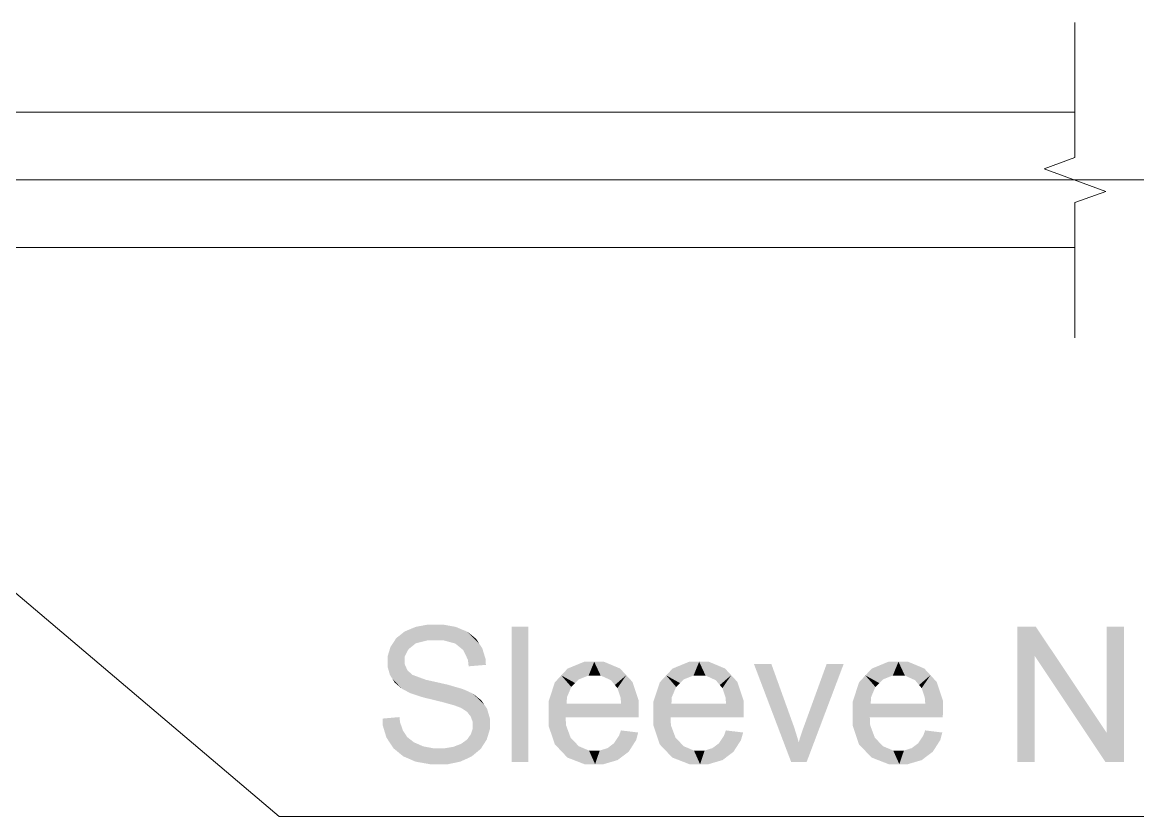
# Model space of a CAD drawing. Header units: millimetres. Extents: x 2 to 579, y 1 to 405.
# Drawn here: x 267.02 to 278.16, y 77.09 to 85.02 of the extents above; entities that cross this region are included whole.
import ezdxf

# ---------------------------------------------------------------- set-up
doc = ezdxf.new("R2010")
doc.units = ezdxf.units.MM
doc.linetypes.add('XKITLINE00', pattern=[0])
doc.layers.add('LinkedObject', color=7, linetype='Continuous', lineweight=0)

# ---------------------------------------------------------------- blocks, each defined once
blk = doc.blocks.new('*A4')
at = {"layer": 'LinkedObject'}
for points in [[(270.949, 78.983), (271.067, 78.848), (270.893, 78.96)], [(271.073, 79.006), (271.067, 78.848), (270.949, 78.983)], [(271.141, 79.006), (271.067, 78.848), (271.073, 79.006)], [(271.067, 78.848), (271.141, 79.006), (271.148, 78.848)], [(271.141, 79.006), (271.225, 78.848), (271.148, 78.848)], [(271.348, 78.982), (271.141, 79.006), (271.216, 79.006)], [(271.405, 78.958), (271.141, 79.006), (271.348, 78.982)], [(271.343, 78.816), (271.141, 79.006), (271.405, 78.958)], [(271.225, 78.848), (271.141, 79.006), (271.343, 78.816)], [(272.073, 78.983), (271.907, 77.633), (271.907, 78.983)], [(272.073, 77.633), (271.907, 77.633), (272.073, 78.983)], [(276.957, 78.983), (277.129, 78.693), (276.957, 77.633)], [(277.129, 78.693), (276.957, 78.983), (277.141, 78.983)], [(277.129, 78.693), (277.141, 78.983), (277.836, 77.633)], [(277.836, 77.633), (277.141, 78.983), (277.848, 77.924)], [(278.02, 78.983), (277.848, 77.924), (277.848, 78.983)], [(278.02, 77.633), (277.848, 77.924), (278.02, 78.983)], [(270.753, 78.87), (270.912, 78.789), (270.724, 78.825)], [(270.838, 78.937), (270.912, 78.789), (270.753, 78.87)], [(270.949, 78.819), (270.838, 78.937), (270.893, 78.96)], [(270.912, 78.789), (270.838, 78.937), (270.949, 78.819)], [(270.893, 78.96), (271.067, 78.848), (270.949, 78.819)], [(271.405, 78.958), (271.383, 78.783), (271.343, 78.816)], [(271.463, 78.934), (271.383, 78.783), (271.405, 78.958)], [(271.383, 78.783), (271.463, 78.934), (271.423, 78.75)], [(271.423, 78.75), (271.463, 78.934), (271.581, 78.816)], [(271.581, 78.816), (271.463, 78.934), (271.551, 78.863)], [(270.724, 78.825), (270.666, 78.634), (270.695, 78.781)], [(270.875, 78.759), (270.666, 78.634), (270.724, 78.825)], [(270.695, 78.781), (270.666, 78.634), (270.666, 78.685)], [(270.838, 78.688), (270.666, 78.634), (270.875, 78.759)], [(270.724, 78.825), (270.912, 78.789), (270.875, 78.759)], [(271.581, 78.816), (271.469, 78.653), (271.423, 78.75)], [(271.612, 78.769), (271.469, 78.653), (271.581, 78.816)], [(271.645, 78.662), (271.469, 78.653), (271.612, 78.769)], [(270.666, 78.634), (270.838, 78.688), (270.838, 78.646)], [(270.838, 78.609), (270.666, 78.634), (270.838, 78.646)], [(271.648, 78.603), (271.469, 78.653), (271.645, 78.662)], [(271.469, 78.653), (271.648, 78.603), (271.476, 78.589)], [(276.957, 77.633), (277.129, 78.693), (277.129, 77.633)], [(270.666, 78.634), (270.838, 78.609), (270.666, 78.587)], [(270.666, 78.587), (270.838, 78.609), (270.69, 78.503)], [(270.69, 78.503), (270.838, 78.609), (270.713, 78.466)], [(270.713, 78.466), (270.838, 78.609), (270.864, 78.55)], [(270.864, 78.55), (270.809, 78.365), (270.713, 78.466)], [(270.89, 78.526), (270.809, 78.365), (270.864, 78.55)], [(272.629, 78.634), (272.401, 78.498), (272.464, 78.566)], [(272.73, 78.634), (272.401, 78.498), (272.629, 78.634)], [(272.674, 78.497), (272.401, 78.498), (272.73, 78.634)], [(272.674, 78.497), (272.73, 78.634), (272.731, 78.497)], [(272.73, 78.634), (272.794, 78.497), (272.731, 78.497)], [(272.988, 78.567), (272.73, 78.634), (272.828, 78.634)], [(273.05, 78.5), (272.73, 78.634), (272.988, 78.567)], [(272.897, 78.45), (272.73, 78.634), (273.05, 78.5)], [(272.794, 78.497), (272.73, 78.634), (272.897, 78.45)], [(273.677, 78.634), (273.449, 78.498), (273.512, 78.566)], [(273.778, 78.634), (273.449, 78.498), (273.677, 78.634)], [(273.722, 78.497), (273.449, 78.498), (273.778, 78.634)], [(273.722, 78.497), (273.778, 78.634), (273.779, 78.497)], [(273.778, 78.634), (273.842, 78.497), (273.779, 78.497)], [(274.036, 78.567), (273.778, 78.634), (273.876, 78.634)], [(274.098, 78.5), (273.778, 78.634), (274.036, 78.567)], [(273.944, 78.45), (273.778, 78.634), (274.098, 78.5)], [(273.842, 78.497), (273.778, 78.634), (273.944, 78.45)], [(274.499, 78.612), (274.697, 77.633), (274.325, 78.612)], [(274.71, 78.026), (274.697, 77.633), (274.499, 78.612)], [(275.221, 78.612), (274.834, 78.015), (275.051, 78.612)], [(274.851, 77.633), (274.834, 78.015), (275.221, 78.612)], [(275.667, 78.634), (275.438, 78.498), (275.502, 78.566)], [(275.768, 78.634), (275.438, 78.498), (275.667, 78.634)], [(275.712, 78.497), (275.438, 78.498), (275.768, 78.634)], [(275.712, 78.497), (275.768, 78.634), (275.769, 78.497)], [(275.768, 78.634), (275.832, 78.497), (275.769, 78.497)], [(276.026, 78.567), (275.768, 78.634), (275.866, 78.634)], [(276.088, 78.5), (275.768, 78.634), (276.026, 78.567)], [(275.934, 78.45), (275.768, 78.634), (276.088, 78.5)], [(275.832, 78.497), (275.768, 78.634), (275.934, 78.45)], [(270.713, 78.466), (270.809, 78.365), (270.737, 78.428)], [(270.809, 78.365), (270.89, 78.526), (270.857, 78.34)], [(270.857, 78.34), (270.89, 78.526), (270.916, 78.503)], [(270.857, 78.34), (270.916, 78.503), (270.894, 78.32)], [(270.894, 78.32), (270.916, 78.503), (271.024, 78.278)], [(271.024, 78.278), (270.916, 78.503), (271.05, 78.454)], [(271.024, 78.278), (271.05, 78.454), (271.117, 78.256)], [(271.117, 78.256), (271.05, 78.454), (271.159, 78.43)], [(271.117, 78.256), (271.159, 78.43), (271.21, 78.233)], [(271.21, 78.233), (271.159, 78.43), (271.268, 78.405)], [(272.401, 78.498), (272.274, 78.238), (272.337, 78.429)], [(272.501, 78.383), (272.274, 78.238), (272.401, 78.498)], [(272.401, 78.498), (272.54, 78.421), (272.501, 78.383)], [(272.54, 78.421), (272.401, 78.498), (272.578, 78.459)], [(272.578, 78.459), (272.401, 78.498), (272.674, 78.497)], [(272.897, 78.45), (273.05, 78.5), (272.936, 78.402)], [(273.05, 78.5), (272.962, 78.371), (272.936, 78.402)], [(272.962, 78.371), (273.05, 78.5), (272.993, 78.278)], [(272.993, 78.278), (273.05, 78.5), (273.174, 78.246)], [(273.174, 78.246), (273.05, 78.5), (273.112, 78.433)], [(273.449, 78.498), (273.322, 78.238), (273.385, 78.429)], [(273.548, 78.383), (273.322, 78.238), (273.449, 78.498)], [(273.449, 78.498), (273.587, 78.421), (273.548, 78.383)], [(273.587, 78.421), (273.449, 78.498), (273.626, 78.459)], [(273.626, 78.459), (273.449, 78.498), (273.722, 78.497)], [(273.944, 78.45), (274.098, 78.5), (273.984, 78.402)], [(274.098, 78.5), (274.01, 78.371), (273.984, 78.402)], [(274.01, 78.371), (274.098, 78.5), (274.041, 78.278)], [(274.041, 78.278), (274.098, 78.5), (274.222, 78.246)], [(274.222, 78.246), (274.098, 78.5), (274.16, 78.433)], [(275.438, 78.498), (275.312, 78.238), (275.375, 78.429)], [(275.538, 78.383), (275.312, 78.238), (275.438, 78.498)], [(275.438, 78.498), (275.577, 78.421), (275.538, 78.383)], [(275.577, 78.421), (275.438, 78.498), (275.616, 78.459)], [(275.616, 78.459), (275.438, 78.498), (275.712, 78.497)], [(275.934, 78.45), (276.088, 78.5), (275.974, 78.402)], [(276.088, 78.5), (276, 78.371), (275.974, 78.402)], [(276, 78.371), (276.088, 78.5), (276.031, 78.278)], [(276.031, 78.278), (276.088, 78.5), (276.212, 78.246)], [(276.212, 78.246), (276.088, 78.5), (276.15, 78.433)], [(271.21, 78.233), (271.268, 78.405), (271.33, 78.2)], [(271.33, 78.2), (271.268, 78.405), (271.357, 78.19)], [(271.357, 78.19), (271.268, 78.405), (271.4, 78.174)], [(271.417, 78.362), (271.4, 78.174), (271.268, 78.405)], [(271.458, 78.344), (271.4, 78.174), (271.417, 78.362)], [(271.4, 78.174), (271.458, 78.344), (271.461, 78.134)], [(271.461, 78.134), (271.458, 78.344), (271.517, 78.317)], [(271.461, 78.134), (271.517, 78.317), (271.479, 78.11)], [(271.479, 78.11), (271.517, 78.317), (271.498, 78.086)], [(271.517, 78.317), (271.632, 78.206), (271.498, 78.086)], [(271.632, 78.206), (271.517, 78.317), (271.604, 78.248)], [(272.458, 78.281), (272.274, 78.238), (272.501, 78.383)], [(273.505, 78.281), (273.322, 78.238), (273.548, 78.383)], [(275.495, 78.281), (275.312, 78.238), (275.538, 78.383)], [(271.498, 78.086), (271.632, 78.206), (271.517, 78.031)], [(271.517, 78.031), (271.632, 78.206), (271.66, 78.165)], [(272.274, 78.238), (272.458, 78.281), (272.454, 78.217)], [(272.454, 78.217), (272.274, 78.115), (272.274, 78.238)], [(272.454, 78.217), (273.174, 78.124), (272.274, 78.115)], [(272.999, 78.217), (273.174, 78.124), (272.454, 78.217)], [(272.993, 78.278), (273.174, 78.246), (272.999, 78.217)], [(273.174, 78.124), (272.999, 78.217), (273.174, 78.246)], [(273.322, 78.238), (273.505, 78.281), (273.501, 78.217)], [(273.501, 78.217), (273.322, 78.115), (273.322, 78.238)], [(273.501, 78.217), (274.222, 78.124), (273.322, 78.115)], [(274.047, 78.217), (274.222, 78.124), (273.501, 78.217)], [(274.041, 78.278), (274.222, 78.246), (274.047, 78.217)], [(274.222, 78.124), (274.047, 78.217), (274.222, 78.246)], [(275.312, 78.238), (275.495, 78.281), (275.491, 78.217)], [(275.491, 78.217), (275.312, 78.115), (275.312, 78.238)], [(275.491, 78.217), (276.212, 78.124), (275.312, 78.115)], [(276.036, 78.217), (276.212, 78.124), (275.491, 78.217)], [(276.031, 78.278), (276.212, 78.246), (276.036, 78.217)], [(276.212, 78.124), (276.036, 78.217), (276.212, 78.246)], [(271.517, 78.031), (271.66, 78.165), (271.517, 77.999)], [(271.517, 77.999), (271.66, 78.165), (271.517, 77.968)], [(271.66, 78.165), (271.688, 78.014), (271.517, 77.968)], [(271.688, 78.014), (271.66, 78.165), (271.688, 78.069)], [(273.174, 78.117), (272.274, 78.115), (273.174, 78.124)], [(273.174, 78.095), (272.274, 78.115), (273.174, 78.117)], [(272.274, 78.115), (272.4, 77.744), (272.274, 77.995)], [(272.449, 78), (272.4, 77.744), (272.274, 78.115)], [(272.449, 78), (272.274, 78.115), (272.444, 78.08)], [(273.174, 78.08), (272.274, 78.115), (273.174, 78.095)], [(272.444, 78.08), (272.274, 78.115), (273.174, 78.08)], [(274.222, 78.117), (273.322, 78.115), (274.222, 78.124)], [(274.222, 78.095), (273.322, 78.115), (274.222, 78.117)], [(273.322, 78.115), (273.447, 77.744), (273.322, 77.995)], [(273.496, 78), (273.447, 77.744), (273.322, 78.115)], [(273.496, 78), (273.322, 78.115), (273.492, 78.08)], [(274.221, 78.08), (273.322, 78.115), (274.222, 78.095)], [(273.492, 78.08), (273.322, 78.115), (274.221, 78.08)], [(276.212, 78.117), (275.312, 78.115), (276.212, 78.124)], [(276.211, 78.095), (275.312, 78.115), (276.212, 78.117)], [(275.312, 78.115), (275.437, 77.744), (275.312, 77.995)], [(275.486, 78), (275.437, 77.744), (275.312, 78.115)], [(275.486, 78), (275.312, 78.115), (275.482, 78.08)], [(276.211, 78.08), (275.312, 78.115), (276.211, 78.095)], [(275.482, 78.08), (275.312, 78.115), (276.211, 78.08)], [(270.791, 78.031), (270.616, 78.067), (270.785, 78.082)], [(270.616, 78.067), (270.69, 77.824), (270.618, 77.999)], [(270.791, 78.031), (270.69, 77.824), (270.616, 78.067)], [(270.618, 77.999), (270.69, 77.824), (270.655, 77.878)], [(270.819, 77.948), (270.69, 77.824), (270.791, 78.031)], [(271.498, 77.91), (271.688, 78.014), (271.657, 77.859)], [(271.517, 77.968), (271.688, 78.014), (271.498, 77.91)], [(271.657, 77.859), (271.688, 78.014), (271.688, 77.961)], [(272.274, 77.995), (272.4, 77.744), (272.337, 77.81)], [(272.494, 77.877), (272.4, 77.744), (272.449, 78)], [(273.322, 77.995), (273.447, 77.744), (273.384, 77.81)], [(273.542, 77.877), (273.447, 77.744), (273.496, 78)], [(274.727, 77.979), (274.697, 77.633), (274.71, 78.026)], [(274.758, 77.88), (274.697, 77.633), (274.727, 77.979)], [(274.834, 78.015), (274.851, 77.633), (274.814, 77.961)], [(275.312, 77.995), (275.437, 77.744), (275.374, 77.81)], [(275.532, 77.877), (275.437, 77.744), (275.486, 78)], [(270.69, 77.824), (270.819, 77.948), (270.725, 77.771)], [(270.725, 77.771), (270.819, 77.948), (270.822, 77.691)], [(270.841, 77.915), (270.822, 77.691), (270.819, 77.948)], [(270.862, 77.883), (270.822, 77.691), (270.841, 77.915)], [(270.862, 77.883), (270.884, 77.664), (270.822, 77.691)], [(270.93, 77.83), (270.884, 77.664), (270.862, 77.883)], [(271.479, 77.884), (271.657, 77.859), (271.46, 77.857)], [(271.627, 77.811), (271.46, 77.857), (271.657, 77.859)], [(271.498, 77.91), (271.657, 77.859), (271.479, 77.884)], [(272.4, 77.744), (272.494, 77.877), (272.462, 77.678)], [(272.535, 77.834), (272.462, 77.678), (272.494, 77.877)], [(272.927, 77.82), (273.169, 77.928), (273.074, 77.736)], [(272.978, 77.897), (273.169, 77.928), (272.927, 77.82)], [(273.169, 77.928), (272.978, 77.897), (272.997, 77.949)], [(273.074, 77.736), (273.169, 77.928), (273.149, 77.853)], [(273.447, 77.744), (273.542, 77.877), (273.51, 77.678)], [(273.583, 77.834), (273.51, 77.678), (273.542, 77.877)], [(273.975, 77.82), (274.217, 77.928), (274.121, 77.736)], [(274.026, 77.897), (274.217, 77.928), (273.975, 77.82)], [(274.217, 77.928), (274.026, 77.897), (274.045, 77.949)], [(274.121, 77.736), (274.217, 77.928), (274.196, 77.853)], [(274.772, 77.829), (274.697, 77.633), (274.758, 77.88)], [(274.783, 77.868), (274.851, 77.633), (274.772, 77.829)], [(274.814, 77.961), (274.851, 77.633), (274.783, 77.868)], [(275.437, 77.744), (275.532, 77.877), (275.5, 77.678)], [(275.573, 77.834), (275.5, 77.678), (275.532, 77.877)], [(275.965, 77.82), (276.206, 77.928), (276.111, 77.736)], [(276.016, 77.897), (276.206, 77.928), (275.965, 77.82)], [(276.206, 77.928), (276.016, 77.897), (276.035, 77.949)], [(276.111, 77.736), (276.206, 77.928), (276.186, 77.853)], [(277.848, 77.924), (278.02, 77.633), (277.836, 77.633)], [(270.884, 77.664), (270.93, 77.83), (270.946, 77.637)], [(270.976, 77.81), (270.946, 77.637), (270.93, 77.83)], [(271.022, 77.79), (270.946, 77.637), (270.976, 77.81)], [(271.022, 77.79), (271.099, 77.61), (270.946, 77.637)], [(271.125, 77.77), (271.099, 77.61), (271.022, 77.79)], [(271.125, 77.77), (271.19, 77.61), (271.099, 77.61)], [(271.182, 77.77), (271.19, 77.61), (271.125, 77.77)], [(271.182, 77.77), (271.262, 77.61), (271.19, 77.61)], [(271.233, 77.77), (271.262, 77.61), (271.182, 77.77)], [(271.323, 77.785), (271.45, 77.663), (271.233, 77.77)], [(271.233, 77.77), (271.45, 77.663), (271.262, 77.61)], [(271.362, 77.8), (271.596, 77.764), (271.323, 77.785)], [(271.507, 77.69), (271.323, 77.785), (271.596, 77.764)], [(271.45, 77.663), (271.323, 77.785), (271.507, 77.69)], [(271.401, 77.815), (271.596, 77.764), (271.362, 77.8)], [(271.46, 77.857), (271.627, 77.811), (271.401, 77.815)], [(271.401, 77.815), (271.627, 77.811), (271.596, 77.764)], [(272.576, 77.791), (272.462, 77.678), (272.535, 77.834)], [(272.576, 77.791), (272.739, 77.612), (272.462, 77.678)], [(272.678, 77.748), (272.739, 77.612), (272.576, 77.791)], [(272.739, 77.748), (272.739, 77.612), (272.678, 77.748)], [(272.785, 77.748), (273.019, 77.695), (272.739, 77.612)], [(272.785, 77.748), (272.739, 77.612), (272.739, 77.748)], [(272.863, 77.772), (273.019, 77.695), (272.785, 77.748)], [(272.895, 77.796), (273.074, 77.736), (272.863, 77.772)], [(273.019, 77.695), (272.863, 77.772), (273.074, 77.736)], [(272.927, 77.82), (273.074, 77.736), (272.895, 77.796)], [(273.624, 77.791), (273.51, 77.678), (273.583, 77.834)], [(273.624, 77.791), (273.787, 77.612), (273.51, 77.678)], [(273.726, 77.748), (273.787, 77.612), (273.624, 77.791)], [(273.787, 77.748), (273.787, 77.612), (273.726, 77.748)], [(273.833, 77.748), (274.067, 77.695), (273.787, 77.612)], [(273.833, 77.748), (273.787, 77.612), (273.787, 77.748)], [(273.91, 77.772), (274.067, 77.695), (273.833, 77.748)], [(273.943, 77.796), (274.121, 77.736), (273.91, 77.772)], [(274.067, 77.695), (273.91, 77.772), (274.121, 77.736)], [(273.975, 77.82), (274.121, 77.736), (273.943, 77.796)], [(274.772, 77.829), (274.851, 77.633), (274.697, 77.633)], [(275.614, 77.791), (275.5, 77.678), (275.573, 77.834)], [(275.614, 77.791), (275.777, 77.612), (275.5, 77.678)], [(275.716, 77.748), (275.777, 77.612), (275.614, 77.791)], [(275.777, 77.748), (275.777, 77.612), (275.716, 77.748)], [(275.823, 77.748), (276.056, 77.695), (275.777, 77.612)], [(275.823, 77.748), (275.777, 77.612), (275.777, 77.748)], [(275.9, 77.772), (276.056, 77.695), (275.823, 77.748)], [(275.932, 77.796), (276.111, 77.736), (275.9, 77.772)], [(276.056, 77.695), (275.9, 77.772), (276.111, 77.736)], [(275.965, 77.82), (276.111, 77.736), (275.932, 77.796)], [(271.262, 77.61), (271.45, 77.663), (271.392, 77.637)], [(272.462, 77.678), (272.739, 77.612), (272.632, 77.612)], [(272.739, 77.612), (273.019, 77.695), (272.824, 77.612)], [(272.824, 77.612), (273.019, 77.695), (272.964, 77.653)], [(273.51, 77.678), (273.787, 77.612), (273.68, 77.612)], [(273.787, 77.612), (274.067, 77.695), (273.872, 77.612)], [(273.872, 77.612), (274.067, 77.695), (274.012, 77.653)], [(275.5, 77.678), (275.777, 77.612), (275.67, 77.612)], [(275.777, 77.612), (276.056, 77.695), (275.862, 77.612)], [(275.862, 77.612), (276.056, 77.695), (276.002, 77.653)]]:
    blk.add_hatch(color=7, dxfattribs=at).paths.add_polyline_path(points, flags=17)
at = {"layer": 'LinkedObject', "color": 7, "linetype": 'XKITLINE00', "lineweight": 0}
for p, q in [((277.531, 85.017), (277.531, 83.667)), ((248.397, 84.119), (277.531, 84.119)), ((277.531, 83.667), (277.222, 83.555)), ((277.222, 83.555), (277.84, 83.33)), ((277.84, 83.33), (277.531, 83.217)), ((277.531, 83.217), (277.531, 81.867)), ((277.531, 82.769), (248.397, 82.769))]:
    blk.add_line(p, q, dxfattribs=at)
at = {"layer": 'LinkedObject', "color": 6, "linetype": 'XKITLINE00', "lineweight": 0}
blk.add_line((266.691, 83.444), (279.864, 83.444), dxfattribs=at)
at = {"layer": 'LinkedObject', "color": 1, "linetype": 'XKITLINE00', "lineweight": 0}
for p, q in [((264.479, 81.413), (269.585, 77.088)), ((269.585, 77.088), (280.059, 77.088))]:
    blk.add_line(p, q, dxfattribs=at)

msp = doc.modelspace()

# ---------------------------------------------------------------- block references
at = {"lineweight": 0}
msp.add_blockref('*A4', (0, 0), dxfattribs=at)

doc.saveas('drawing.dxf')
